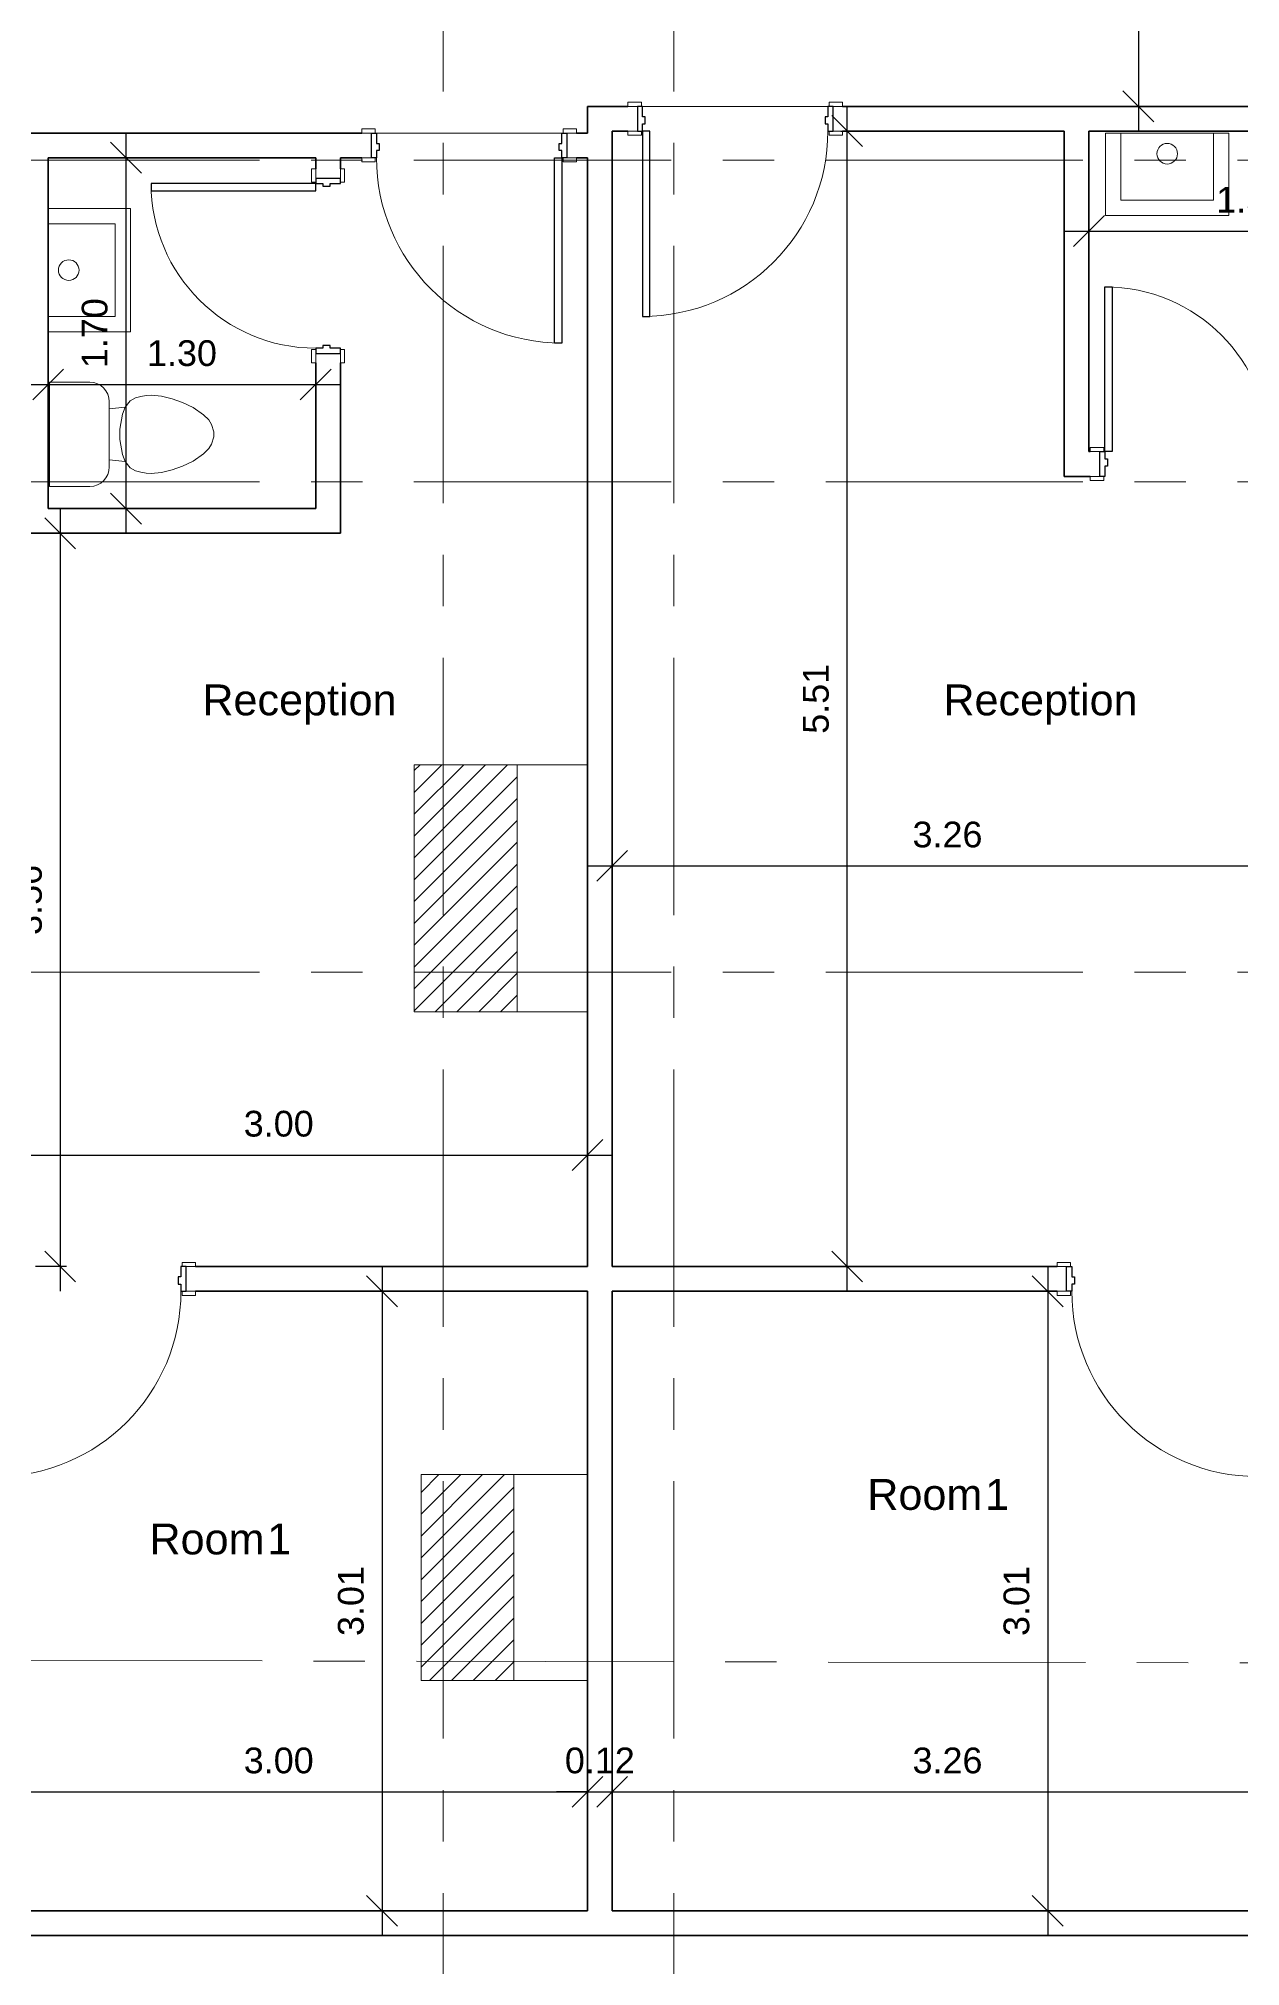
# Model space of a CAD drawing. Header units: metres. Extents: x -22 to 97, y 34 to 77.
# Drawn here: x 2.02 to 7.86, y 40.24 to 49.61 of the extents above; entities that cross this region are included whole.
import ezdxf

# ---------------------------------------------------------------- set-up
doc = ezdxf.new("R2010")
doc.units = ezdxf.units.M
doc.linetypes.add('CENTER', pattern=[2, 1.25, -0.25, 0.25, -0.25])
for name, color, linetype, lineweight in [('A-ANNO-DIMS', 211, 'Continuous', 9), ('A-DETL-THIN', 151, 'Continuous', 18), ('A-DOOR', 31, 'Continuous', 18), ('A-DOOR-FRAM', 31, 'Continuous', 25), ('A-FLOR', 192, 'Continuous', 18), ('AXIS', 251, 'CENTER', 5), ('G-ANNO-TEXT', 231, 'Continuous', 9), ('I-WALL', 2, 'Continuous', 18), ('P-SANR-FIXT', 6, 'Continuous', 18), ('S-COLS', 52, 'Continuous', 18)]:
    doc.layers.add(name, color=color, linetype=linetype, lineweight=lineweight)
doc.styles.add('Arial', font='arial.ttf', dxfattribs={"height": 0.15})
doc.styles.add('Arial_1', font='arial.ttf', dxfattribs={"height": 0.125})
doc.dimstyles.new('Diagonal_-_2_5mm_Arial', dxfattribs={"dimscale": 0.3048, "dimtxt": 0.127532, "dimasz": 0.492126, "dimexe": 0.393701, "dimexo": 0.246063, "dimgap": 0.287073, "dimtad": 1, "dimrnd": 0.01, "dimzin": 0, "dimdsep": 46, "dimtxsty": 'Arial_1', "dimblk1": 'OBLIQUE', "dimblk2": 'OBLIQUE', "dimsah": 1, "dimcen": 0.09, "dimdle": 0.393701, "dimazin": 0, "dimtfac": 1, "dimtdec": 4, "dimtix": 1, "dimtmove": 0, "dimatfit": 3, "dimfxl": 0, "dimtvp": 1, "dimtolj": 1, "dimtzin": 0, "dimarcsym": 0})

# ---------------------------------------------------------------- blocks, each defined once
blk = doc.blocks.new('M_Concrete-Rectangular-Column - 300 x 450mm-471953-01 Ground Floor Copy 1')
at = {"layer": 'S-COLS'}
h = blk.add_hatch(dxfattribs=at)
h.set_pattern_fill('FP_7', color=256, style=0, pattern_type=2)
h.set_pattern_definition([(45, (-4.104, 9.106), (-0.053033, 0.053033), [])])
h.paths.add_polyline_path([(0.225, -0.5), (0.225, 0.5), (-0.225, 0.5), (-0.225, -0.5)], flags=0)
for p, q in [((0.225, 0.5), (-0.225, 0.5)), ((-0.225, 0.5), (-0.225, -0.5)), ((0.225, -0.5), (0.225, 0.5)), ((-0.225, -0.5), (0.225, -0.5))]:
    blk.add_line(p, q, dxfattribs=at)
blk = doc.blocks.new('M_Concrete-Rectangular-Column - 300 x 450mm-471954-01 Ground Floor Copy 1')
at = {"layer": 'S-COLS'}
h = blk.add_hatch(dxfattribs=at)
h.set_pattern_fill('FP_8', color=256, style=0, pattern_type=2)
h.set_pattern_definition([(45, (-4.096, 5.759), (-0.053033, 0.053033), [])])
h.paths.add_polyline_path([(0.25, -0.6), (0.25, 0.6), (-0.25, 0.6), (-0.25, -0.6)], flags=0)
for p, q in [((0.25, 0.6), (-0.25, 0.6)), ((-0.25, 0.6), (-0.25, -0.6)), ((0.25, -0.6), (0.25, 0.6)), ((-0.25, -0.6), (0.25, -0.6))]:
    blk.add_line(p, q, dxfattribs=at)
blk = doc.blocks.new('M_Door-Interior-Single-1_Panel-Wood - M_Door-Interior-Single-1_Panel-Wood-477398-01 Ground Floor Copy 1')
at = {"layer": 'A-DOOR', "lineweight": 25}
for p, q in [((0.45, 0.956825), (0.415, 0.956825)), ((0.415, 0.956825), (0.415, 0.056825)), ((0.45, 0.056825), (0.45, 0.956825)), ((0.415, 0.056825), (0.45, 0.056825))]:
    blk.add_line(p, q, dxfattribs=at)
at = {"layer": 'A-DOOR'}
for p, q in [((-0.45635, 0.076825), (-0.52135, 0.076825)), ((-0.52135, 0.076825), (-0.52135, 0.056825)), ((-0.52135, 0.056825), (-0.45635, 0.056825)), ((-0.45635, 0.056825), (-0.45635, 0.076825)), ((0.52135, 0.076825), (0.45635, 0.076825)), ((0.45635, 0.076825), (0.45635, 0.056825)), ((0.45635, 0.056825), (0.52135, 0.056825)), ((0.52135, 0.056825), (0.52135, 0.076825)), ((-0.45635, -0.063175), (-0.52135, -0.063175)), ((-0.52135, -0.063175), (-0.52135, -0.083175)), ((-0.52135, -0.083175), (-0.45635, -0.083175)), ((-0.45635, -0.083175), (-0.45635, -0.063175)), ((0.52135, -0.063175), (0.45635, -0.063175)), ((0.45635, -0.063175), (0.45635, -0.083175)), ((0.45635, -0.083175), (0.52135, -0.083175)), ((0.52135, -0.083175), (0.52135, -0.063175))]:
    blk.add_line(p, q, dxfattribs=at)
blk.add_arc((0.45, 0.056825), 0.9, 90, 180, dxfattribs=at)
at = {"layer": 'A-DOOR-FRAM'}
for p, q in [((-0.45, 0.056825), (-0.475, 0.056825)), ((-0.475, 0.056825), (-0.475, -0.063175)), ((-0.45, 0.021825), (-0.45, 0.056825)), ((-0.4373, 0.021825), (-0.45, 0.021825)), ((-0.4373, -0.0131), (-0.4373, 0.021825)), ((0.45, 0.021825), (0.4373, 0.021825)), ((0.4373, 0.021825), (0.4373, -0.0131)), ((0.45, 0.056825), (0.45, 0.021825)), ((0.475, 0.056825), (0.45, 0.056825)), ((0.475, -0.063175), (0.475, 0.056825)), ((-0.475, -0.063175), (-0.45, -0.063175)), ((-0.45, -0.063175), (-0.45, -0.0131)), ((-0.45, -0.0131), (-0.4373, -0.0131)), ((0.4373, -0.0131), (0.45, -0.0131)), ((0.45, -0.0131), (0.45, -0.063175)), ((0.45, -0.063175), (0.475, -0.063175))]:
    blk.add_line(p, q, dxfattribs=at)
blk = doc.blocks.new('M_Door-Interior-Single-1_Panel-Wood - 80-478717-01 Ground Floor Copy 1')
at = {"layer": 'A-DOOR'}
for p, q in [((-0.47135, 0.083175), (-0.40635, 0.083175)), ((-0.47135, 0.063175), (-0.47135, 0.083175)), ((-0.40635, 0.063175), (-0.47135, 0.063175)), ((-0.40635, 0.083175), (-0.40635, 0.063175)), ((0.40635, 0.083175), (0.47135, 0.083175)), ((0.40635, 0.063175), (0.40635, 0.083175)), ((0.47135, 0.063175), (0.40635, 0.063175)), ((0.47135, 0.083175), (0.47135, 0.063175)), ((-0.47135, -0.056825), (-0.40635, -0.056825)), ((-0.47135, -0.076825), (-0.47135, -0.056825)), ((-0.40635, -0.076825), (-0.47135, -0.076825)), ((-0.40635, -0.056825), (-0.40635, -0.076825)), ((0.40635, -0.056825), (0.47135, -0.056825)), ((0.40635, -0.076825), (0.40635, -0.056825)), ((0.47135, -0.076825), (0.40635, -0.076825)), ((0.47135, -0.056825), (0.47135, -0.076825))]:
    blk.add_line(p, q, dxfattribs=at)
at = {"layer": 'A-DOOR', "lineweight": 25}
for p, q in [((0.365, -0.056825), (0.4, -0.056825)), ((0.365, -0.856825), (0.365, -0.056825)), ((0.4, -0.056825), (0.4, -0.856825)), ((0.4, -0.856825), (0.365, -0.856825))]:
    blk.add_line(p, q, dxfattribs=at)
at = {"layer": 'A-DOOR'}
blk.add_arc((0.4, -0.056825), 0.8, 180, 270, dxfattribs=at)
at = {"layer": 'A-DOOR-FRAM'}
for p, q in [((-0.425, 0.063175), (-0.4, 0.063175)), ((-0.425, -0.056825), (-0.425, 0.063175)), ((-0.4, 0.063175), (-0.4, 0.0131)), ((-0.4, 0.0131), (-0.3873, 0.0131)), ((-0.3873, 0.0131), (-0.3873, -0.021825)), ((0.3873, 0.0131), (0.4, 0.0131)), ((0.3873, -0.021825), (0.3873, 0.0131)), ((0.4, 0.063175), (0.425, 0.063175)), ((0.4, 0.0131), (0.4, 0.063175)), ((0.425, 0.063175), (0.425, -0.056825)), ((-0.4, -0.056825), (-0.425, -0.056825)), ((-0.4, -0.021825), (-0.4, -0.056825)), ((-0.3873, -0.021825), (-0.4, -0.021825)), ((0.4, -0.021825), (0.3873, -0.021825)), ((0.4, -0.056825), (0.4, -0.021825)), ((0.425, -0.056825), (0.4, -0.056825))]:
    blk.add_line(p, q, dxfattribs=at)
blk = doc.blocks.new('M_Sink-Mop-2D - M_Sink-Mop-2D-486121-01 Ground Floor Copy 1')
at = {"layer": 'P-SANR-FIXT'}
for p, q in [((0.3, 0.4), (-0.3, 0.4)), ((-0.3, 0.4), (-0.3, 0)), ((0.3, 0), (0.3, 0.4)), ((-0.225, 0.325), (0.225, 0.325)), ((-0.225, 0), (-0.225, 0.325)), ((0.225, 0.325), (0.225, 0)), ((-0.3, 0), (0.3, 0))]:
    blk.add_line(p, q, dxfattribs=at)
blk.add_circle((0, 0.1), 0.05, dxfattribs=at)
blk = doc.blocks.new('M_Door-Interior-Single-1_Panel-Wood - 80-478616-01 Ground Floor Copy 1')
at = {"layer": 'A-DOOR', "lineweight": 25}
for p, q in [((0.4, 0.856825), (0.365, 0.856825)), ((0.365, 0.856825), (0.365, 0.056825)), ((0.4, 0.056825), (0.4, 0.856825)), ((0.365, 0.056825), (0.4, 0.056825))]:
    blk.add_line(p, q, dxfattribs=at)
at = {"layer": 'A-DOOR'}
for p, q in [((-0.40635, 0.076825), (-0.47135, 0.076825)), ((-0.47135, 0.076825), (-0.47135, 0.056825)), ((-0.47135, 0.056825), (-0.40635, 0.056825)), ((-0.40635, 0.056825), (-0.40635, 0.076825)), ((0.47135, 0.076825), (0.40635, 0.076825)), ((0.40635, 0.076825), (0.40635, 0.056825)), ((0.40635, 0.056825), (0.47135, 0.056825)), ((0.47135, 0.056825), (0.47135, 0.076825)), ((-0.40635, -0.063175), (-0.47135, -0.063175)), ((-0.47135, -0.063175), (-0.47135, -0.083175)), ((-0.47135, -0.083175), (-0.40635, -0.083175)), ((-0.40635, -0.083175), (-0.40635, -0.063175)), ((0.47135, -0.063175), (0.40635, -0.063175)), ((0.40635, -0.063175), (0.40635, -0.083175)), ((0.40635, -0.083175), (0.47135, -0.083175)), ((0.47135, -0.083175), (0.47135, -0.063175))]:
    blk.add_line(p, q, dxfattribs=at)
blk.add_arc((0.4, 0.056825), 0.8, 90, 180, dxfattribs=at)
at = {"layer": 'A-DOOR-FRAM'}
for p, q in [((-0.4, 0.056825), (-0.425, 0.056825)), ((-0.425, 0.056825), (-0.425, -0.063175)), ((-0.4, 0.021825), (-0.4, 0.056825)), ((-0.3873, 0.021825), (-0.4, 0.021825)), ((-0.3873, -0.0131), (-0.3873, 0.021825)), ((0.4, 0.021825), (0.3873, 0.021825)), ((0.3873, 0.021825), (0.3873, -0.0131)), ((0.4, 0.056825), (0.4, 0.021825)), ((0.425, 0.056825), (0.4, 0.056825)), ((0.425, -0.063175), (0.425, 0.056825)), ((-0.425, -0.063175), (-0.4, -0.063175)), ((-0.4, -0.063175), (-0.4, -0.0131)), ((-0.4, -0.0131), (-0.3873, -0.0131)), ((0.3873, -0.0131), (0.4, -0.0131)), ((0.4, -0.0131), (0.4, -0.063175)), ((0.4, -0.063175), (0.425, -0.063175))]:
    blk.add_line(p, q, dxfattribs=at)
blk = doc.blocks.new('M_Toilet-Domestic-3D - M_Toilet-Domestic-3D-505837-01 Ground Floor Copy 1')
at = {"layer": 'P-SANR-FIXT'}
for p, q in [((-0.0696, 0.2794), (-0.0476, 0.2921)), ((-0.0476, 0.2921), (-0.0127, 0.3048)), ((-0.0127, 0.3048), (0.0127, 0.3048)), ((0.0127, 0.3048), (0.0476, 0.2921)), ((0.0476, 0.2921), (0.0696, 0.2794)), ((-0.1539, 0.1524), (-0.1302, 0.2032)), ((-0.1302, 0.2032), (-0.095, 0.254)), ((-0.095, 0.254), (-0.0696, 0.2794)), ((0.0696, 0.2794), (0.095, 0.254)), ((0.095, 0.254), (0.1302, 0.2032)), ((0.1302, 0.2032), (0.1539, 0.1524)), ((-0.1861, 0.0506), (-0.1724, 0.1016)), ((-0.1724, 0.1016), (-0.1539, 0.1524)), ((0.1539, 0.1524), (0.1724, 0.1016)), ((0.1724, 0.1016), (0.1861, 0.0506)), ((-0.1905, 0), (-0.1861, 0.0506)), ((0.1861, 0.0506), (0.1905, 0)), ((-0.1883, -0.0253), (-0.1905, 0)), ((-0.1838, -0.0508), (-0.1883, -0.0253)), ((-0.177, -0.0762), (-0.1838, -0.0508)), ((-0.1626, -0.1016), (-0.177, -0.0762)), ((0.177, -0.0762), (0.1626, -0.1016)), ((0.1838, -0.0508), (0.177, -0.0762)), ((0.1883, -0.0253), (0.1838, -0.0508)), ((0.1905, 0), (0.1883, -0.0253)), ((-0.1323, -0.127), (-0.1626, -0.1016)), ((-0.0974, -0.1397), (-0.1323, -0.127)), ((-0.1235, -0.2038), (-0.1323, -0.127)), ((-0.0254, -0.1524), (-0.0974, -0.1397)), ((0.0254, -0.1524), (-0.0254, -0.1524)), ((0.0974, -0.1397), (0.0254, -0.1524)), ((0.1323, -0.127), (0.0974, -0.1397)), ((0.1235, -0.2038), (0.1323, -0.127)), ((0.1626, -0.1016), (0.1323, -0.127)), ((0.1587, -0.2038), (-0.1588, -0.2038)), ((-0.2534, -0.2984), (-0.2534, -0.4947)), ((0.2534, -0.4947), (0.2534, -0.2984)), ((-0.2534, -0.4947), (0.2534, -0.4947))]:
    blk.add_line(p, q, dxfattribs=at)
for centre, start, end in [((-0.1588, -0.2984), 90, 180), ((0.1587, -0.2984), 0, 90)]:
    blk.add_arc(centre, 0.0946, start, end, dxfattribs=at)
blk = doc.blocks.new('M_Sink-Mop-2D - M_Sink-Mop-2D-505838-01 Ground Floor Copy 1')
at = {"layer": 'P-SANR-FIXT'}
for p, q in [((-0.3, -0.4), (-0.3, 0)), ((-0.225, 0), (-0.225, -0.325)), ((0.225, -0.325), (0.225, 0)), ((0.3, 0), (0.3, -0.4)), ((-0.225, -0.325), (0.225, -0.325)), ((0.3, -0.4), (-0.3, -0.4))]:
    blk.add_line(p, q, dxfattribs=at)
blk.add_circle((0, -0.1), 0.05, dxfattribs=at)
blk = doc.blocks.new('M_Door-Interior-Single-1_Panel-Wood - M_Door-Interior-Single-1_Panel-Wood-476783-01 Ground Floor Copy 1')
at = {"layer": 'A-DOOR'}
for p, q in [((-0.52135, 0.083175), (-0.45635, 0.083175)), ((-0.52135, 0.063175), (-0.52135, 0.083175)), ((-0.45635, 0.063175), (-0.52135, 0.063175)), ((-0.45635, 0.083175), (-0.45635, 0.063175)), ((0.45635, 0.083175), (0.52135, 0.083175)), ((0.45635, 0.063175), (0.45635, 0.083175)), ((0.52135, 0.063175), (0.45635, 0.063175)), ((0.52135, 0.083175), (0.52135, 0.063175)), ((-0.52135, -0.056825), (-0.45635, -0.056825)), ((-0.52135, -0.076825), (-0.52135, -0.056825)), ((-0.45635, -0.076825), (-0.52135, -0.076825)), ((-0.45635, -0.056825), (-0.45635, -0.076825)), ((0.45635, -0.056825), (0.52135, -0.056825)), ((0.45635, -0.076825), (0.45635, -0.056825)), ((0.52135, -0.076825), (0.45635, -0.076825)), ((0.52135, -0.056825), (0.52135, -0.076825))]:
    blk.add_line(p, q, dxfattribs=at)
at = {"layer": 'A-DOOR', "lineweight": 25}
for p, q in [((0.415, -0.056825), (0.45, -0.056825)), ((0.415, -0.956825), (0.415, -0.056825)), ((0.45, -0.056825), (0.45, -0.956825)), ((0.45, -0.956825), (0.415, -0.956825))]:
    blk.add_line(p, q, dxfattribs=at)
at = {"layer": 'A-DOOR'}
blk.add_arc((0.45, -0.056825), 0.9, 180, 270, dxfattribs=at)
at = {"layer": 'A-DOOR-FRAM'}
for p, q in [((-0.475, 0.063175), (-0.45, 0.063175)), ((-0.475, -0.056825), (-0.475, 0.063175)), ((-0.45, 0.063175), (-0.45, 0.0131)), ((-0.45, 0.0131), (-0.4373, 0.0131)), ((-0.4373, 0.0131), (-0.4373, -0.021825)), ((0.4373, 0.0131), (0.45, 0.0131)), ((0.4373, -0.021825), (0.4373, 0.0131)), ((0.45, 0.063175), (0.475, 0.063175)), ((0.45, 0.0131), (0.45, 0.063175)), ((0.475, 0.063175), (0.475, -0.056825)), ((-0.45, -0.056825), (-0.475, -0.056825)), ((-0.45, -0.021825), (-0.45, -0.056825)), ((-0.4373, -0.021825), (-0.45, -0.021825)), ((0.45, -0.021825), (0.4373, -0.021825)), ((0.45, -0.056825), (0.45, -0.021825)), ((0.475, -0.056825), (0.45, -0.056825))]:
    blk.add_line(p, q, dxfattribs=at)
blk = doc.blocks.new('_Oblique')
at = {"color": 0, "linetype": 'ByBlock', "lineweight": -2}
blk.add_line((-0.5, -0.5), (0.5, 0.5), dxfattribs=at)
blk = doc.blocks.new('*D631')
at = {"layer": 'A-ANNO-DIMS', "color": 0, "lineweight": -2}
for p, q in [((1.6877, 41.122), (1.6877, 40.9709)), ((4.6877, 41.122), (4.6877, 40.9709)), ((1.5677, 41.0909), (4.8077, 41.0909))]:
    blk.add_line(p, q, dxfattribs=at)
at = {"layer": 'Defpoints', "color": 0}
for p in [(1.6877, 41.197), (4.6877, 41.197), (4.6877, 41.0909)]:
    blk.add_point(p, dxfattribs=at)
at = {"layer": 'A-ANNO-DIMS', "color": 0, "lineweight": -2, "xscale": 0.15, "yscale": 0.15, "zscale": 0.15, "rotation": 180}
blk.add_blockref('_Oblique', (1.6877, 41.0909), dxfattribs=at)
at = {"layer": 'A-ANNO-DIMS', "color": 0, "lineweight": -2, "xscale": 0.15, "yscale": 0.15, "zscale": 0.15}
blk.add_blockref('_Oblique', (4.6877, 41.0909), dxfattribs=at)
at = {"layer": 'A-ANNO-DIMS', "color": 0, "insert": (3.1877, 41.2423), "char_height": 0.125, "attachment_point": 5, "style": 'Arial_1'}
blk.add_mtext('\\A1;3.00', dxfattribs=at)
blk = doc.blocks.new('*D632')
at = {"layer": 'A-ANNO-DIMS', "color": 0, "lineweight": -2}
for p, q in [((4.6877, 41.122), (4.6877, 40.9709)), ((4.8077, 41.122), (4.8077, 40.9709)), ((4.6877, 41.0909), (4.5377, 41.0909)), ((4.6877, 41.0909), (4.8077, 41.0909)), ((4.8077, 41.0909), (4.9577, 41.0909))]:
    blk.add_line(p, q, dxfattribs=at)
at = {"layer": 'Defpoints', "color": 0}
for p in [(4.6877, 41.197), (4.8077, 41.197), (4.8077, 41.0909)]:
    blk.add_point(p, dxfattribs=at)
at = {"layer": 'A-ANNO-DIMS', "color": 0, "lineweight": -2, "xscale": 0.15, "yscale": 0.15, "zscale": 0.15}
blk.add_blockref('_Oblique', (4.6877, 41.0909), dxfattribs=at)
at = {"layer": 'A-ANNO-DIMS', "color": 0, "lineweight": -2, "xscale": 0.15, "yscale": 0.15, "zscale": 0.15, "rotation": 180}
blk.add_blockref('_Oblique', (4.8077, 41.0909), dxfattribs=at)
at = {"layer": 'A-ANNO-DIMS', "color": 0, "insert": (4.7477, 41.2423), "char_height": 0.125, "attachment_point": 5, "style": 'Arial_1'}
blk.add_mtext('\\A1;0.12', dxfattribs=at)
blk = doc.blocks.new('*D633')
at = {"layer": 'A-ANNO-DIMS', "color": 0, "lineweight": -2}
for p, q in [((4.8077, 41.122), (4.8077, 40.9709)), ((8.0655, 41.122), (8.0655, 40.9709)), ((4.6877, 41.0909), (8.1855, 41.0909))]:
    blk.add_line(p, q, dxfattribs=at)
at = {"layer": 'Defpoints', "color": 0}
for p in [(4.8077, 41.197), (8.0655, 41.197), (8.0655, 41.0909)]:
    blk.add_point(p, dxfattribs=at)
at = {"layer": 'A-ANNO-DIMS', "color": 0, "lineweight": -2, "xscale": 0.15, "yscale": 0.15, "zscale": 0.15, "rotation": 180}
blk.add_blockref('_Oblique', (4.8077, 41.0909), dxfattribs=at)
at = {"layer": 'A-ANNO-DIMS', "color": 0, "lineweight": -2, "xscale": 0.15, "yscale": 0.15, "zscale": 0.15}
blk.add_blockref('_Oblique', (8.0655, 41.0909), dxfattribs=at)
at = {"layer": 'A-ANNO-DIMS', "color": 0, "insert": (6.4366, 41.2423), "char_height": 0.125, "attachment_point": 5, "style": 'Arial_1'}
blk.add_mtext('\\A1;3.26', dxfattribs=at)
blk = doc.blocks.new('*D646')
at = {"layer": 'A-ANNO-DIMS', "color": 0, "lineweight": -2}
for p, q in [((7.3639, 50.7269), (7.3639, 49.157)), ((7.3949, 50.6069), (7.2439, 50.6069)), ((7.3949, 49.277), (7.2439, 49.277))]:
    blk.add_line(p, q, dxfattribs=at)
at = {"layer": 'Defpoints', "color": 0}
for p in [(7.4699, 50.6069), (7.3639, 49.277), (7.4699, 49.277)]:
    blk.add_point(p, dxfattribs=at)
at = {"layer": 'A-ANNO-DIMS', "color": 0, "lineweight": -2, "xscale": 0.15, "yscale": 0.15, "zscale": 0.15}
for p, rotation in [((7.3639, 50.6069), 90), ((7.3639, 49.277), 270)]:
    blk.add_blockref('_Oblique', p, dxfattribs=dict(at, rotation=rotation))
at = {"layer": 'A-ANNO-DIMS', "color": 0, "insert": (7.2125, 49.942), "char_height": 0.125, "attachment_point": 5, "rotation": 90, "style": 'Arial_1'}
blk.add_mtext('\\A1;1.33', dxfattribs=at)
blk = doc.blocks.new('*D656')
at = {"layer": 'A-ANNO-DIMS', "color": 0, "lineweight": -2}
for p, q in [((1.6877, 44.2147), (1.6877, 44.0637)), ((4.6877, 44.2147), (4.6877, 44.0637)), ((1.5677, 44.1837), (4.8077, 44.1837))]:
    blk.add_line(p, q, dxfattribs=at)
at = {"layer": 'Defpoints', "color": 0}
for p in [(1.6877, 44.2897), (4.6877, 44.2897), (4.6877, 44.1837)]:
    blk.add_point(p, dxfattribs=at)
at = {"layer": 'A-ANNO-DIMS', "color": 0, "lineweight": -2, "xscale": 0.15, "yscale": 0.15, "zscale": 0.15, "rotation": 180}
blk.add_blockref('_Oblique', (1.6877, 44.1837), dxfattribs=at)
at = {"layer": 'A-ANNO-DIMS', "color": 0, "lineweight": -2, "xscale": 0.15, "yscale": 0.15, "zscale": 0.15}
blk.add_blockref('_Oblique', (4.6877, 44.1837), dxfattribs=at)
at = {"layer": 'A-ANNO-DIMS', "color": 0, "insert": (3.1877, 44.335), "char_height": 0.125, "attachment_point": 5, "style": 'Arial_1'}
blk.add_mtext('\\A1;3.00', dxfattribs=at)
blk = doc.blocks.new('*D673')
at = {"layer": 'A-ANNO-DIMS', "color": 0, "lineweight": -2}
for p, q in [((2.0677, 47.9573), (2.0677, 47.8062)), ((3.3677, 47.9573), (3.3677, 47.8062)), ((1.9477, 47.9262), (3.4877, 47.9262))]:
    blk.add_line(p, q, dxfattribs=at)
at = {"layer": 'Defpoints', "color": 0}
for p in [(2.0677, 48.0323), (3.3677, 48.0323), (3.3677, 47.9262)]:
    blk.add_point(p, dxfattribs=at)
at = {"layer": 'A-ANNO-DIMS', "color": 0, "lineweight": -2, "xscale": 0.15, "yscale": 0.15, "zscale": 0.15, "rotation": 180}
blk.add_blockref('_Oblique', (2.0677, 47.9262), dxfattribs=at)
at = {"layer": 'A-ANNO-DIMS', "color": 0, "lineweight": -2, "xscale": 0.15, "yscale": 0.15, "zscale": 0.15}
blk.add_blockref('_Oblique', (3.3677, 47.9262), dxfattribs=at)
at = {"layer": 'A-ANNO-DIMS', "color": 0, "insert": (2.7177, 48.0776), "char_height": 0.125, "attachment_point": 5, "style": 'Arial_1'}
blk.add_mtext('\\A1;1.30', dxfattribs=at)
blk = doc.blocks.new('*D717')
at = {"layer": 'A-ANNO-DIMS', "color": 0, "lineweight": -2}
for p, q in [((4.8077, 45.6193), (4.8077, 45.4683)), ((8.0655, 45.6193), (8.0655, 45.4683)), ((4.6877, 45.5883), (8.1855, 45.5883))]:
    blk.add_line(p, q, dxfattribs=at)
at = {"layer": 'Defpoints', "color": 0}
for p in [(4.8077, 45.6943), (8.0655, 45.6943), (8.0655, 45.5883)]:
    blk.add_point(p, dxfattribs=at)
at = {"layer": 'A-ANNO-DIMS', "color": 0, "lineweight": -2, "xscale": 0.15, "yscale": 0.15, "zscale": 0.15, "rotation": 180}
blk.add_blockref('_Oblique', (4.8077, 45.5883), dxfattribs=at)
at = {"layer": 'A-ANNO-DIMS', "color": 0, "lineweight": -2, "xscale": 0.15, "yscale": 0.15, "zscale": 0.15}
blk.add_blockref('_Oblique', (8.0655, 45.5883), dxfattribs=at)
at = {"layer": 'A-ANNO-DIMS', "color": 0, "insert": (6.4366, 45.7396), "char_height": 0.125, "attachment_point": 5, "style": 'Arial_1'}
blk.add_mtext('\\A1;3.26', dxfattribs=at)
blk = doc.blocks.new('*D718')
at = {"layer": 'A-ANNO-DIMS', "color": 0, "lineweight": -2}
for p, q in [((5.9492, 43.5221), (5.9492, 49.277)), ((5.9181, 49.157), (6.0692, 49.157)), ((5.9181, 43.6421), (6.0692, 43.6421))]:
    blk.add_line(p, q, dxfattribs=at)
at = {"layer": 'Defpoints', "color": 0}
for p in [(5.8431, 49.157), (5.9492, 49.157), (5.8431, 43.6421)]:
    blk.add_point(p, dxfattribs=at)
at = {"layer": 'A-ANNO-DIMS', "color": 0, "lineweight": -2, "xscale": 0.15, "yscale": 0.15, "zscale": 0.15}
for p, rotation in [((5.9492, 49.157), 90), ((5.9492, 43.6421), 270)]:
    blk.add_blockref('_Oblique', p, dxfattribs=dict(at, rotation=rotation))
at = {"layer": 'A-ANNO-DIMS', "color": 0, "insert": (5.7978, 46.3995), "char_height": 0.125, "attachment_point": 5, "rotation": 90, "style": 'Arial_1'}
blk.add_mtext('\\A1;5.51', dxfattribs=at)
blk = doc.blocks.new('*D726')
at = {"layer": 'A-ANNO-DIMS', "color": 0, "lineweight": -2}
for p, q in [((2.1262, 47.3233), (2.1262, 43.5221)), ((2.1573, 47.2033), (2.0062, 47.2033)), ((2.1573, 43.6421), (2.0062, 43.6421))]:
    blk.add_line(p, q, dxfattribs=at)
at = {"layer": 'Defpoints', "color": 0}
for p in [(2.2323, 47.2033), (2.1262, 43.6421), (2.2323, 43.6421)]:
    blk.add_point(p, dxfattribs=at)
at = {"layer": 'A-ANNO-DIMS', "color": 0, "lineweight": -2, "xscale": 0.15, "yscale": 0.15, "zscale": 0.15}
for p, rotation in [((2.1262, 47.2033), 90), ((2.1262, 43.6421), 270)]:
    blk.add_blockref('_Oblique', p, dxfattribs=dict(at, rotation=rotation))
at = {"layer": 'A-ANNO-DIMS', "color": 0, "insert": (1.9748, 45.4227), "char_height": 0.125, "attachment_point": 5, "rotation": 90, "style": 'Arial_1'}
blk.add_mtext('\\A1;3.56', dxfattribs=at)
blk = doc.blocks.new('*D738')
at = {"layer": 'A-ANNO-DIMS', "color": 0, "lineweight": -2}
for p, q in [((7.1236, 48.7024), (7.1236, 48.5513)), ((8.7004, 48.7024), (8.7004, 48.5513)), ((7.0036, 48.6713), (8.8204, 48.6713))]:
    blk.add_line(p, q, dxfattribs=at)
at = {"layer": 'Defpoints', "color": 0}
for p in [(7.1236, 48.7774), (8.7004, 48.7774), (8.7004, 48.6713)]:
    blk.add_point(p, dxfattribs=at)
at = {"layer": 'A-ANNO-DIMS', "color": 0, "lineweight": -2, "xscale": 0.15, "yscale": 0.15, "zscale": 0.15, "rotation": 180}
blk.add_blockref('_Oblique', (7.1236, 48.6713), dxfattribs=at)
at = {"layer": 'A-ANNO-DIMS', "color": 0, "lineweight": -2, "xscale": 0.15, "yscale": 0.15, "zscale": 0.15}
blk.add_blockref('_Oblique', (8.7004, 48.6713), dxfattribs=at)
at = {"layer": 'A-ANNO-DIMS', "color": 0, "insert": (7.912, 48.8227), "char_height": 0.125, "attachment_point": 5, "style": 'Arial_1'}
blk.add_mtext('\\A1;1.58', dxfattribs=at)
blk = doc.blocks.new('*D739')
at = {"layer": 'A-ANNO-DIMS', "color": 0, "lineweight": -2}
for p, q in [((6.9235, 43.6421), (6.9235, 40.3926)), ((6.9546, 43.5221), (6.8035, 43.5221)), ((6.9546, 40.5126), (6.8035, 40.5126))]:
    blk.add_line(p, q, dxfattribs=at)
at = {"layer": 'Defpoints', "color": 0}
for p in [(7.0296, 43.5221), (6.9235, 40.5126), (7.0296, 40.5126)]:
    blk.add_point(p, dxfattribs=at)
at = {"layer": 'A-ANNO-DIMS', "color": 0, "lineweight": -2, "xscale": 0.15, "yscale": 0.15, "zscale": 0.15}
for p, rotation in [((6.9235, 43.5221), 90), ((6.9235, 40.5126), 270)]:
    blk.add_blockref('_Oblique', p, dxfattribs=dict(at, rotation=rotation))
at = {"layer": 'A-ANNO-DIMS', "color": 0, "insert": (6.7721, 42.0174), "char_height": 0.125, "attachment_point": 5, "rotation": 90, "style": 'Arial_1'}
blk.add_mtext('\\A1;3.01', dxfattribs=at)
blk = doc.blocks.new('*D740')
at = {"layer": 'A-ANNO-DIMS', "color": 0, "lineweight": -2}
for p, q in [((3.6899, 43.6421), (3.6899, 40.3926)), ((3.721, 43.5221), (3.5699, 43.5221)), ((3.721, 40.5126), (3.5699, 40.5126))]:
    blk.add_line(p, q, dxfattribs=at)
at = {"layer": 'Defpoints', "color": 0}
for p in [(3.796, 43.5221), (3.6899, 40.5126), (3.796, 40.5126)]:
    blk.add_point(p, dxfattribs=at)
at = {"layer": 'A-ANNO-DIMS', "color": 0, "lineweight": -2, "xscale": 0.15, "yscale": 0.15, "zscale": 0.15}
for p, rotation in [((3.6899, 43.5221), 90), ((3.6899, 40.5126), 270)]:
    blk.add_blockref('_Oblique', p, dxfattribs=dict(at, rotation=rotation))
at = {"layer": 'A-ANNO-DIMS', "color": 0, "insert": (3.5386, 42.0174), "char_height": 0.125, "attachment_point": 5, "rotation": 90, "style": 'Arial_1'}
blk.add_mtext('\\A1;3.01', dxfattribs=at)
blk = doc.blocks.new('*D741')
at = {"layer": 'A-ANNO-DIMS', "color": 0, "lineweight": -2}
for p, q in [((2.4455, 49.1474), (2.4455, 47.2033)), ((2.4765, 49.0274), (2.3255, 49.0274)), ((2.4765, 47.3233), (2.3255, 47.3233))]:
    blk.add_line(p, q, dxfattribs=at)
at = {"layer": 'Defpoints', "color": 0}
for p in [(2.5515, 49.0274), (2.4455, 47.3233), (2.5515, 47.3233)]:
    blk.add_point(p, dxfattribs=at)
at = {"layer": 'A-ANNO-DIMS', "color": 0, "lineweight": -2, "xscale": 0.15, "yscale": 0.15, "zscale": 0.15}
for p, rotation in [((2.4455, 49.0274), 90), ((2.4455, 47.3233), 270)]:
    blk.add_blockref('_Oblique', p, dxfattribs=dict(at, rotation=rotation))
at = {"layer": 'A-ANNO-DIMS', "color": 0, "insert": (2.2942, 48.1754), "char_height": 0.125, "attachment_point": 5, "rotation": 90, "style": 'Arial_1'}
blk.add_mtext('\\A1;1.70', dxfattribs=at)
blk = doc.blocks.new('rtgr')
at = {"layer": 'AXIS', "linetype": 'CENTER'}
for p, q in [((8812.8308, -620.5822, 0), (8812.8308, -584.1116, 0)), ((8813.952, -620.5822, 0), (8813.952, -584.1116, 0)), ((8829.9398, -608.916, 0), (8791.7899, -608.916, 0)), ((8829.9398, -610.4785, 0), (8791.7899, -610.4785, 0)), ((8829.9398, -612.8597, 0), (8791.7899, -612.8597, 0)), ((8829.9515, -616.2391, 0), (8791.7724, -616.1671, 0))]:
    blk.add_line(p, q, dxfattribs=at)

msp = doc.modelspace()

# ---------------------------------------------------------------- linework, layer by layer
at = {"layer": 'A-DETL-THIN'}
for p, q in [((4.34598, 46.07958), (4.68767, 46.07958)), ((4.34598, 44.87958), (4.68767, 44.87958)), ((4.32936, 42.63216), (4.68767, 42.63216)), ((4.32936, 41.63216), (4.68767, 41.63216))]:
    msp.add_line(p, q, dxfattribs=at)
at = {"layer": 'A-FLOR'}
for p, q in [((4.95563, 49.27702), (5.85563, 49.27702)), ((3.66267, 49.14741), (4.56267, 49.14741))]:
    msp.add_line(p, q, dxfattribs=at)
at = {"layer": 'I-WALL', "lineweight": 35}
for p, q in [((4.88428, 49.27702), (4.68767, 49.27702)), ((4.68767, 49.27702), (4.68767, 49.14741)), ((13.78885, 49.27702), (5.92698, 49.27702)), ((3.59132, 49.14741), (-0.32051, 49.14741)), ((4.68767, 49.14741), (4.63402, 49.14741)), ((4.80767, 43.64207), (4.80767, 49.15702)), ((4.80767, 49.15702), (4.88428, 49.15702)), ((5.92698, 49.15702), (7.00358, 49.15702)), ((7.00358, 49.15702), (7.00358, 47.48005)), ((7.12358, 49.15702), (8.70039, 49.15702)), ((7.12358, 47.60005), (7.12358, 49.15702)), ((2.06767, 49.02741), (3.36767, 49.02741)), ((2.06767, 47.32331), (2.06767, 49.02741)), ((3.36767, 49.02741), (3.36767, 48.97376)), ((3.48767, 49.02741), (3.59132, 49.02741)), ((3.48767, 48.97376), (3.48767, 49.02741)), ((4.63402, 49.02741), (4.68767, 49.02741)), ((4.68767, 49.02741), (4.68767, 43.64207)), ((3.36767, 48.03106), (3.36767, 47.32331)), ((3.48767, 47.20331), (3.48767, 48.03106)), ((7.13028, 47.60005), (7.12358, 47.60005)), ((7.00358, 47.48005), (7.13028, 47.48005)), ((3.36767, 47.32331), (2.06767, 47.32331)), ((1.68767, 47.20331), (3.48767, 47.20331)), ((4.68767, 43.64207), (2.78402, 43.64207)), ((6.96916, 43.64207), (4.80767, 43.64207)), ((2.78402, 43.52207), (4.68767, 43.52207)), ((4.68767, 43.52207), (4.68767, 40.51263)), ((4.80767, 40.51263), (4.80767, 43.52207)), ((4.80767, 43.52207), (6.96916, 43.52207)), ((4.68767, 40.51263), (1.68767, 40.51263)), ((8.06551, 40.51263), (4.80767, 40.51263)), ((-14.31455, 40.39263), (18.58545, 40.39263))]:
    msp.add_line(p, q, dxfattribs=at)

# ---------------------------------------------------------------- block references
at = {"layer": 'A-ANNO-DIMS'}
msp.add_blockref('rtgr', (-8808.84499, 657.93152, -0.00003), dxfattribs=at)
at = {"layer": 'A-DOOR'}
for name, p, rotation in [('M_Door-Interior-Single-1_Panel-Wood - M_Door-Interior-Single-1_Panel-Wood-477398-01 Ground Floor Copy 1', (5.40563, 49.21384), 180), ('M_Door-Interior-Single-1_Panel-Wood - 80-478616-01 Ground Floor Copy 1', (3.42449, 48.50241), 90), ('M_Door-Interior-Single-1_Panel-Wood - 80-478717-01 Ground Floor Copy 1', (7.60163, 47.54323), 180), ('M_Door-Interior-Single-1_Panel-Wood - M_Door-Interior-Single-1_Panel-Wood-477398-01 Ground Floor Copy 1', (2.26267, 43.57889), 180)]:
    msp.add_blockref(name, p, dxfattribs=dict(at, rotation=rotation))
for p in [(4.11267, 49.08424), (7.49051, 43.57889)]:
    msp.add_blockref('M_Door-Interior-Single-1_Panel-Wood - M_Door-Interior-Single-1_Panel-Wood-476783-01 Ground Floor Copy 1', p, dxfattribs=at)
at = {"layer": 'P-SANR-FIXT'}
for name, p, rotation in [('M_Sink-Mop-2D - M_Sink-Mop-2D-486121-01 Ground Floor Copy 1', (7.50402, 49.14702), 180), ('M_Sink-Mop-2D - M_Sink-Mop-2D-505838-01 Ground Floor Copy 1', (2.06767, 48.4817), 90.00000000000011), ('M_Toilet-Domestic-3D - M_Toilet-Domestic-3D-505837-01 Ground Floor Copy 1', (2.56842, 47.68414), 269.9999999999999)]:
    msp.add_blockref(name, p, dxfattribs=dict(at, rotation=rotation))
at = {"layer": 'S-COLS'}
for name, p in [('M_Concrete-Rectangular-Column - 300 x 450mm-471954-01 Ground Floor Copy 1', (4.09598, 45.47958)), ('M_Concrete-Rectangular-Column - 300 x 450mm-471953-01 Ground Floor Copy 1', (4.10436, 42.13216))]:
    msp.add_blockref(name, p, dxfattribs=at)

# ---------------------------------------------------------------- texts
at = {"layer": 'G-ANNO-TEXT', "color": 7, "char_height": 0.15, "attachment_point": 1, "style": 'Arial'}
for s, insert, width in [('Reception', (2.81665, 46.46926), 1.1624469), ('Reception', (6.41665, 46.46926), 1.1624469), ('Room', (6.04695, 42.61028), 0.6934597), ('\\fArial|b0|i0|c178|p34|;1', (6.61911, 42.61028), 0.1443038), ('Room', (2.55975, 42.39393), 0.6934597), ('\\fArial|b0|i0|c178|p34|;1', (3.13191, 42.39393), 0.1443038)]:
    msp.add_mtext(s, dxfattribs=dict(at, insert=insert, width=width))

# ---------------------------------------------------------------- dimensions: what is measured, and where the dimension line sits
at = {"layer": 'A-ANNO-DIMS'}
for base, p1, p2, override, picture, middle in [((7.36386, 49.27702), (7.46992, 50.60691), (7.46992, 49.27702), {"dimpost": '<>', "dimfxl": 1.329896}, '*D646', (7.21249, 49.94197)), ((5.94917, 49.15702), (5.8431, 43.64207), (5.8431, 49.15702), {"dimpost": '<>', "dimfxl": 5.51495}, '*D718', (5.79784, 46.39954)), ((2.44548, 47.32331), (2.55155, 49.02741), (2.55155, 47.32331), {"dimpost": '<>', "dimfxl": 1.704102}, '*D741', (2.29416, 48.17536)), ((2.1262, 43.64207), (2.23227, 47.20331), (2.23227, 43.64207), {"dimpost": '<>', "dimfxl": 3.561241}, '*D726', (1.97484, 45.42269)), ((3.68992, 40.51263), (3.79598, 43.52207), (3.79598, 40.51263), {"dimpost": '<>', "dimfxl": 3.009434}, '*D740', (3.53855, 42.01735)), ((6.9235, 40.51263), (7.02957, 43.52207), (7.02957, 40.51263), {"dimpost": '<>', "dimfxl": 3.009434}, '*D739', (6.77214, 42.01735))]:
    dim = msp.add_linear_dim(base=base, p1=p1, p2=p2, angle=90, dimstyle='Diagonal_-_2_5mm_Arial', override=override, dxfattribs=at)
    dim.commit()
    dim.dimension.update_dxf_attribs({"geometry": picture, "text_midpoint": middle})
for base, p1, p2, override, picture, middle in [((8.70039, 48.67133), (7.12358, 48.7774), (8.70039, 48.7774), {"dimpost": '<>', "dimfxl": 1.576805}, '*D738', (7.91199, 48.82266)), ((3.36767, 47.92623), (2.06767, 48.03229), (3.36767, 48.03229), {"dimpost": '<>', "dimfxl": 1.3}, '*D673', (2.71767, 48.07759)), ((8.06551, 45.58826), (4.80767, 45.69433), (8.06551, 45.69433), {"dimpost": '<>', "dimfxl": 3.257844}, '*D717', (6.43659, 45.73963)), ((4.68767, 44.18368), (1.68767, 44.28974), (4.68767, 44.28974), {"dimpost": '<>', "dimfxl": 3}, '*D656', (3.18767, 44.33504)), ((4.68767, 41.09094), (1.68767, 41.197), (4.68767, 41.197), {"dimpost": '<>', "dimfxl": 3}, '*D631', (3.18767, 41.2423)), ((4.80767, 41.09094), (4.68767, 41.197), (4.80767, 41.197), {"dimpost": '<>', "dimfxl": 0.12}, '*D632', (4.74767, 41.24226)), ((8.06551, 41.09094), (4.80767, 41.197), (8.06551, 41.197), {"dimpost": '<>', "dimfxl": 3.257844}, '*D633', (6.43659, 41.2423))]:
    dim = msp.add_linear_dim(base=base, p1=p1, p2=p2, dimstyle='Diagonal_-_2_5mm_Arial', override=override, dxfattribs=at)
    dim.commit()
    dim.dimension.update_dxf_attribs({"geometry": picture, "text_midpoint": middle})

doc.saveas('drawing.dxf')
